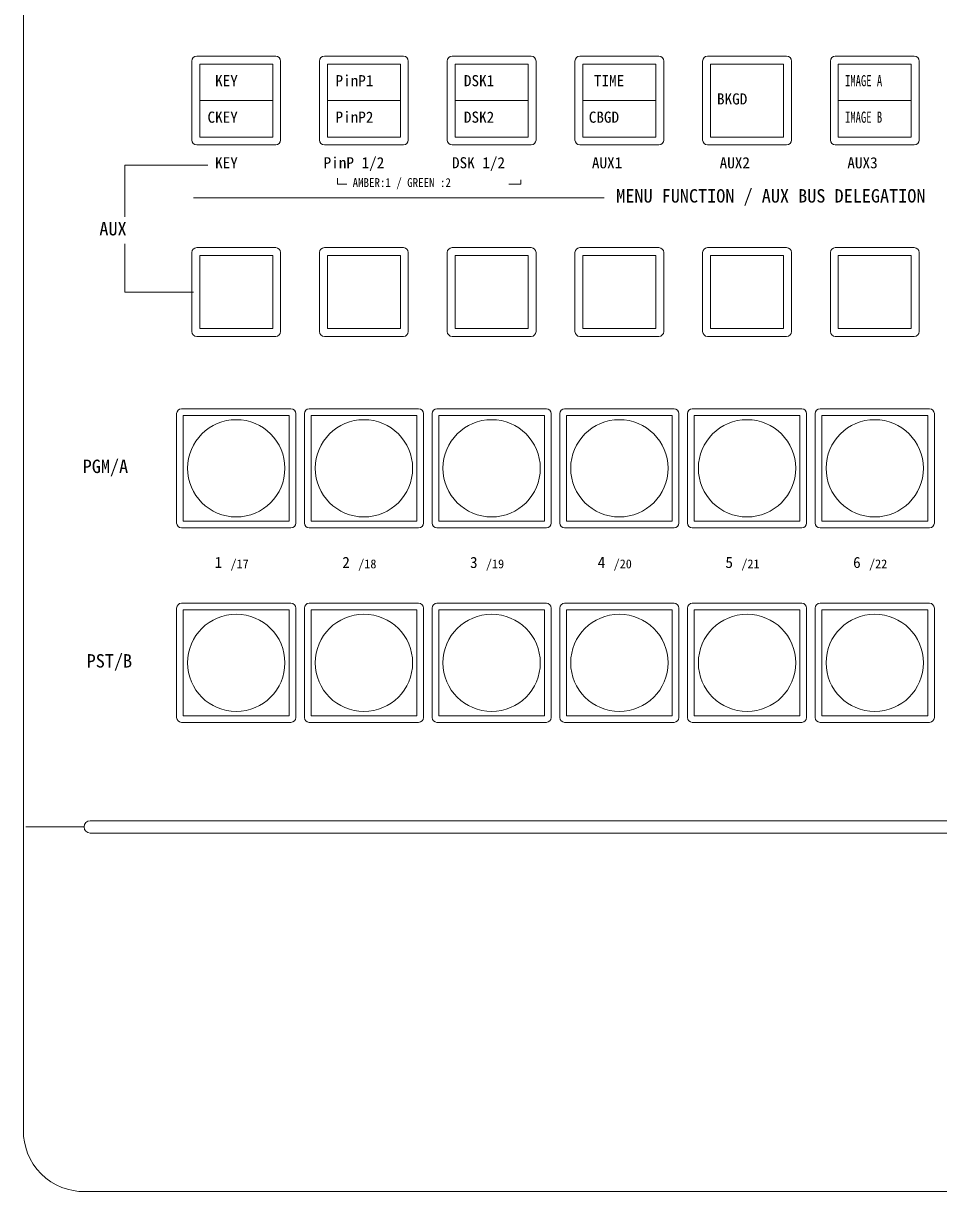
# Model space of a CAD drawing. Units: millimetres, scale not verified. Extents: x -62 to 63, y -117 to 117.
# Drawn here: x -51.55 to -36.5, y -1.03 to 18.19 of the extents above; entities that cross this region are included whole.
import ezdxf
from ezdxf.enums import TextEntityAlignment as Align

# ---------------------------------------------------------------- set-up
doc = ezdxf.new("R2010")
doc.units = ezdxf.units.MM
doc.header["$LTSCALE"] = 0.125
doc.layers.add('0-4_GAIKEI', color=1, linetype='Continuous', lineweight=18)
doc.styles.add('ＭＳ ゴシック', font='')
doc.styles.get('ＭＳ ゴシック').set_extended_font_data('MS Gothic')

msp = doc.modelspace()

# ---------------------------------------------------------------- linework, layer by layer
at = {"layer": '0-4_GAIKEI', "color": 7}
for p, q in [((-51.5532, -0.0339), (-51.5532, 24.4037)), ((-48.6532, 16.9167), (-47.4532, 16.9167)), ((-46.5532, 16.9167), (-45.3532, 16.9167)), ((-44.4532, 16.9167), (-43.2532, 16.9167)), ((-42.3532, 16.9167), (-41.1532, 16.9167)), ((-38.1532, 16.9167), (-36.9532, 16.9167)), ((-49.8844, 15.8553), (-48.5191, 15.8553)), ((-49.8844, 15.0063), (-49.8844, 15.8553)), ((-46.3858, 15.5404), (-46.3858, 15.6404)), ((-43.3706, 15.5404), (-43.3706, 15.6117)), ((-46.2358, 15.5404), (-46.3858, 15.5404)), ((-43.5706, 15.5404), (-43.3706, 15.5404)), ((-42.0054, 15.3166), (-48.7532, 15.3166)), ((-49.8844, 13.7667), (-49.8844, 14.5589)), ((-48.7532, 13.7667), (-49.8844, 13.7667)), ((-50.5538, -1.0333), (3.4474, -1.0333))]:
    msp.add_line(p, q, dxfattribs=at)
at = {"layer": '0-4_GAIKEI'}
for p, q in [((-48.7832, 16.2667), (-48.7832, 17.5667)), ((-48.7032, 17.6467), (-47.4032, 17.6467)), ((-47.3232, 17.5667), (-47.3232, 16.2667)), ((-46.6832, 16.2667), (-46.6832, 17.5667)), ((-46.6032, 17.6467), (-45.3032, 17.6467)), ((-45.3532, 17.5167), (-46.5532, 17.5167)), ((-46.5532, 17.5167), (-46.5532, 16.3167)), ((-45.3532, 16.3167), (-45.3532, 17.5167)), ((-45.2232, 17.5667), (-45.2232, 16.2667)), ((-44.5832, 16.2667), (-44.5832, 17.5667)), ((-44.5032, 17.6467), (-43.2032, 17.6467)), ((-44.4532, 17.5167), (-44.4532, 16.3167)), ((-43.1232, 17.5667), (-43.1232, 16.2667)), ((-42.4832, 16.2667), (-42.4832, 17.5667)), ((-42.4032, 17.6467), (-41.1032, 17.6467)), ((-41.1532, 17.5167), (-42.3532, 17.5167)), ((-41.1532, 16.3167), (-41.1532, 17.5167)), ((-41.0232, 17.5667), (-41.0232, 16.2667)), ((-40.3832, 16.2667), (-40.3832, 17.5667)), ((-40.3032, 17.6467), (-39.0032, 17.6467)), ((-38.9232, 17.5667), (-38.9232, 16.2667)), ((-38.2832, 16.2667), (-38.2832, 17.5667)), ((-38.2032, 17.6467), (-36.9032, 17.6467)), ((-36.9532, 17.5167), (-38.1532, 17.5167)), ((-36.9532, 16.3167), (-36.9532, 17.5167)), ((-36.8232, 17.5667), (-36.8232, 16.2667)), ((-47.4032, 16.1867), (-48.7032, 16.1867)), ((-45.3032, 16.1867), (-46.6032, 16.1867)), ((-46.5532, 16.3167), (-45.3532, 16.3167)), ((-43.2032, 16.1867), (-44.5032, 16.1867)), ((-44.4532, 16.3167), (-43.2532, 16.3167)), ((-41.1032, 16.1867), (-42.4032, 16.1867)), ((-39.0032, 16.1867), (-40.3032, 16.1867)), ((-36.9032, 16.1867), (-38.2032, 16.1867)), ((-48.7832, 13.1167), (-48.7832, 14.4167)), ((-48.7032, 14.4967), (-47.4032, 14.4967)), ((-47.3232, 14.4167), (-47.3232, 13.1167)), ((-46.6832, 13.1167), (-46.6832, 14.4167)), ((-46.6032, 14.4967), (-45.3032, 14.4967)), ((-45.2232, 14.4167), (-45.2232, 13.1167)), ((-44.5832, 13.1167), (-44.5832, 14.4167)), ((-44.5032, 14.4967), (-43.2032, 14.4967)), ((-43.1232, 14.4167), (-43.1232, 13.1167)), ((-42.4832, 13.1167), (-42.4832, 14.4167)), ((-42.4032, 14.4967), (-41.1032, 14.4967)), ((-41.0232, 14.4167), (-41.0232, 13.1167)), ((-40.3832, 13.1167), (-40.3832, 14.4167)), ((-40.3032, 14.4967), (-39.0032, 14.4967)), ((-38.9232, 14.4167), (-38.9232, 13.1167)), ((-38.2832, 13.1167), (-38.2832, 14.4167)), ((-38.2032, 14.4967), (-36.9032, 14.4967)), ((-36.8232, 14.4167), (-36.8232, 13.1167)), ((-47.4532, 14.3667), (-48.6532, 14.3667)), ((-47.4532, 13.1667), (-47.4532, 14.3667)), ((-43.2532, 14.3667), (-44.4532, 14.3667)), ((-43.2532, 13.1667), (-43.2532, 14.3667)), ((-42.3532, 14.3667), (-42.3532, 13.1667)), ((-39.0532, 14.3667), (-40.2532, 14.3667)), ((-40.2532, 14.3667), (-40.2532, 13.1667)), ((-39.0532, 13.1667), (-39.0532, 14.3667)), ((-38.1532, 14.3667), (-38.1532, 13.1667)), ((-42.3532, 13.1667), (-41.1532, 13.1667)), ((-40.2532, 13.1667), (-39.0532, 13.1667)), ((-38.1532, 13.1667), (-36.9532, 13.1667)), ((-47.4032, 13.0367), (-48.7032, 13.0367)), ((-45.3032, 13.0367), (-46.6032, 13.0367)), ((-43.2032, 13.0367), (-44.5032, 13.0367)), ((-41.1032, 13.0367), (-42.4032, 13.0367)), ((-39.0032, 13.0367), (-40.3032, 13.0367)), ((-36.9032, 13.0367), (-38.2032, 13.0367)), ((-49.0332, 9.9667), (-49.0332, 11.7667)), ((-48.9532, 11.8467), (-47.1532, 11.8467)), ((-47.0732, 11.7667), (-47.0732, 9.9667)), ((-46.9332, 9.9667), (-46.9332, 11.7667)), ((-46.8532, 11.8467), (-45.0532, 11.8467)), ((-46.8232, 11.7367), (-45.0832, 11.7367)), ((-46.8232, 9.9967), (-46.8232, 11.7367)), ((-45.0832, 11.7367), (-45.0832, 9.9967)), ((-44.9732, 11.7667), (-44.9732, 9.9667)), ((-44.8332, 9.9667), (-44.8332, 11.7667)), ((-44.7532, 11.8467), (-42.9532, 11.8467)), ((-44.7232, 11.7367), (-42.9832, 11.7367)), ((-44.7232, 9.9967), (-44.7232, 11.7367)), ((-42.9832, 11.7367), (-42.9832, 9.9967)), ((-42.8732, 11.7667), (-42.8732, 9.9667)), ((-42.7332, 9.9667), (-42.7332, 11.7667)), ((-42.6532, 11.8467), (-40.8532, 11.8467)), ((-40.7732, 11.7667), (-40.7732, 9.9667)), ((-40.6332, 9.9667), (-40.6332, 11.7667)), ((-40.5532, 11.8467), (-38.7532, 11.8467)), ((-38.6732, 11.7667), (-38.6732, 9.9667)), ((-38.5332, 9.9667), (-38.5332, 11.7667)), ((-38.4532, 11.8467), (-36.6532, 11.8467)), ((-36.5732, 11.7667), (-36.5732, 9.9667)), ((-45.0832, 9.9967), (-46.8232, 9.9967)), ((-42.9832, 9.9967), (-44.7232, 9.9967)), ((-47.1532, 9.8867), (-48.9532, 9.8867)), ((-45.0532, 9.8867), (-46.8532, 9.8867)), ((-42.9532, 9.8867), (-44.7532, 9.8867)), ((-40.8532, 9.8867), (-42.6532, 9.8867)), ((-38.7532, 9.8867), (-40.5532, 9.8867)), ((-36.6532, 9.8867), (-38.4532, 9.8867)), ((-49.0332, 6.7667), (-49.0332, 8.5667)), ((-48.9532, 8.6467), (-47.1532, 8.6467)), ((-48.9232, 8.5367), (-47.1832, 8.5367)), ((-48.9232, 6.7967), (-48.9232, 8.5367)), ((-47.1832, 8.5367), (-47.1832, 6.7967)), ((-47.0732, 8.5667), (-47.0732, 6.7667)), ((-46.9332, 6.7667), (-46.9332, 8.5667)), ((-46.8532, 8.6467), (-45.0532, 8.6467)), ((-44.9732, 8.5667), (-44.9732, 6.7667)), ((-44.8332, 6.7667), (-44.8332, 8.5667)), ((-44.7532, 8.6467), (-42.9532, 8.6467)), ((-42.8732, 8.5667), (-42.8732, 6.7667)), ((-42.7332, 6.7667), (-42.7332, 8.5667)), ((-42.6532, 8.6467), (-40.8532, 8.6467)), ((-42.6232, 8.5367), (-40.8832, 8.5367)), ((-42.6232, 6.7967), (-42.6232, 8.5367)), ((-40.8832, 8.5367), (-40.8832, 6.7967)), ((-40.7732, 8.5667), (-40.7732, 6.7667)), ((-40.6332, 6.7667), (-40.6332, 8.5667)), ((-40.5532, 8.6467), (-38.7532, 8.6467)), ((-40.5232, 8.5367), (-38.7832, 8.5367)), ((-40.5232, 6.7967), (-40.5232, 8.5367)), ((-38.7832, 8.5367), (-38.7832, 6.7967)), ((-38.6732, 8.5667), (-38.6732, 6.7667)), ((-38.5332, 6.7667), (-38.5332, 8.5667)), ((-38.4532, 8.6467), (-36.6532, 8.6467)), ((-38.4232, 8.5367), (-36.6832, 8.5367)), ((-38.4232, 6.7967), (-38.4232, 8.5367)), ((-36.6832, 8.5367), (-36.6832, 6.7967)), ((-36.5732, 8.5667), (-36.5732, 6.7667)), ((-47.1832, 6.7967), (-48.9232, 6.7967)), ((-40.8832, 6.7967), (-42.6232, 6.7967)), ((-38.7832, 6.7967), (-40.5232, 6.7967)), ((-36.6832, 6.7967), (-38.4232, 6.7967)), ((-47.1532, 6.6867), (-48.9532, 6.6867)), ((-45.0532, 6.6867), (-46.8532, 6.6867)), ((-42.9532, 6.6867), (-44.7532, 6.6867)), ((-40.8532, 6.6867), (-42.6532, 6.6867)), ((-38.7532, 6.6867), (-40.5532, 6.6867)), ((-36.6532, 6.6867), (-38.4532, 6.6867)), ((3.3468, 5.0685), (-50.4532, 5.0685)), ((-51.4078, 4.9667), (-51.5113, 4.9667)), ((-50.5549, 4.9667), (-51.4078, 4.9667)), ((-50.4532, 4.865), (3.3468, 4.865))]:
    msp.add_line(p, q, dxfattribs=at)
for points in [[(-48.6532, 17.5167), (-48.6532, 16.3167), (-47.4532, 16.3167), (-47.4532, 17.5167)], [(-40.2532, 17.5167), (-40.2532, 16.3167), (-39.0532, 16.3167), (-39.0532, 17.5167)], [(-46.5532, 14.3667), (-46.5532, 13.1667), (-45.3532, 13.1667), (-45.3532, 14.3667)]]:
    msp.add_lwpolyline(points, close=True, dxfattribs=at)
for points in [[(-43.2532, 16.3167), (-43.2532, 17.5167), (-44.4532, 17.5167)], [(-42.3532, 17.5167), (-42.3532, 16.3167), (-41.1532, 16.3167)], [(-38.1532, 17.5167), (-38.1532, 16.3167), (-36.9532, 16.3167)], [(-48.6532, 14.3667), (-48.6532, 13.1667), (-47.4532, 13.1667)], [(-44.4532, 14.3667), (-44.4532, 13.1667), (-43.2532, 13.1667)], [(-41.1532, 13.1667), (-41.1532, 14.3667), (-42.3532, 14.3667)], [(-36.9532, 13.1667), (-36.9532, 14.3667), (-38.1532, 14.3667)], [(-47.1832, 9.9967), (-48.9232, 9.9967), (-48.9232, 11.7367)], [(-48.9232, 11.7367), (-47.1832, 11.7367), (-47.1832, 9.9967)], [(-40.8832, 9.9967), (-42.6232, 9.9967), (-42.6232, 11.7367)], [(-42.6232, 11.7367), (-40.8832, 11.7367), (-40.8832, 9.9967)], [(-38.7832, 9.9967), (-40.5232, 9.9967), (-40.5232, 11.7367)], [(-40.5232, 11.7367), (-38.7832, 11.7367), (-38.7832, 9.9967)], [(-36.6832, 9.9967), (-38.4232, 9.9967), (-38.4232, 11.7367)], [(-38.4232, 11.7367), (-36.6832, 11.7367), (-36.6832, 9.9967)], [(-45.0832, 6.7967), (-46.8232, 6.7967), (-46.8232, 8.5367)], [(-46.8232, 8.5367), (-45.0832, 8.5367), (-45.0832, 6.7967)], [(-42.9832, 6.7967), (-44.7232, 6.7967), (-44.7232, 8.5367)], [(-44.7232, 8.5367), (-42.9832, 8.5367), (-42.9832, 6.7967)]]:
    msp.add_lwpolyline(points, dxfattribs=at)
at = {"layer": '0-4_GAIKEI', "color": 7}
msp.add_lwpolyline([(-51.5532, -0.0339), (-51.5492, -0.1237), (-51.5365, -0.2158), (-51.5146, -0.309), (-51.483, -0.4019), (-51.4416, -0.493), (-51.3903, -0.5809), (-51.3297, -0.6639), (-51.2606, -0.7406), (-51.1838, -0.8098), (-51.1008, -0.8704), (-51.0129, -0.9217), (-50.9218, -0.9631), (-50.8289, -0.9947), (-50.7357, -1.0166), (-50.6436, -1.0292), (-50.5538, -1.0333)], dxfattribs=at)
at = {"layer": '0-4_GAIKEI'}
for centre in [(-48.0532, 10.8667), (-45.9532, 10.8667), (-43.8532, 10.8667), (-41.7532, 10.8667), (-39.6532, 10.8667), (-37.5532, 10.8667), (-48.0532, 7.6667), (-45.9532, 7.6667), (-43.8532, 7.6667), (-41.7532, 7.6667), (-39.6532, 7.6667), (-37.5532, 7.6667)]:
    msp.add_circle(centre, 0.8, dxfattribs=at)
for centre, radius, start, end in [((-48.7032, 17.5667), 0.08, 90, 180), ((-47.4032, 17.5667), 0.08, 0, 90), ((-46.6032, 17.5667), 0.08, 90, 180), ((-45.3032, 17.5667), 0.08, 0, 90), ((-44.5032, 17.5667), 0.08, 90, 180), ((-43.2032, 17.5667), 0.08, 0, 90), ((-42.4032, 17.5667), 0.08, 90, 180), ((-41.1032, 17.5667), 0.08, 0, 90), ((-40.3032, 17.5667), 0.08, 90, 180), ((-39.0032, 17.5667), 0.08, 0, 90), ((-38.2032, 17.5667), 0.08, 90, 180), ((-36.9032, 17.5667), 0.08, 0, 90), ((-48.7032, 16.2667), 0.08, 180, 270), ((-47.4032, 16.2667), 0.08, 270, 0), ((-46.6032, 16.2667), 0.08, 180, 270), ((-45.3032, 16.2667), 0.08, 270, 0), ((-44.5032, 16.2667), 0.08, 180, 270), ((-43.2032, 16.2667), 0.08, 270, 0), ((-42.4032, 16.2667), 0.08, 180, 270), ((-41.1032, 16.2667), 0.08, 270, 0), ((-40.3032, 16.2667), 0.08, 180, 270), ((-39.0032, 16.2667), 0.08, 270, 0), ((-38.2032, 16.2667), 0.08, 180, 270), ((-36.9032, 16.2667), 0.08, 270, 0), ((-48.7032, 14.4167), 0.08, 90, 180), ((-47.4032, 14.4167), 0.08, 0, 90), ((-46.6032, 14.4167), 0.08, 90, 180), ((-45.3032, 14.4167), 0.08, 0, 90), ((-44.5032, 14.4167), 0.08, 90, 180), ((-43.2032, 14.4167), 0.08, 0, 90), ((-42.4032, 14.4167), 0.08, 90, 180), ((-41.1032, 14.4167), 0.08, 0, 90), ((-40.3032, 14.4167), 0.08, 90, 180), ((-39.0032, 14.4167), 0.08, 0, 90), ((-38.2032, 14.4167), 0.08, 90, 180), ((-36.9032, 14.4167), 0.08, 0, 90), ((-48.7032, 13.1167), 0.08, 180, 270), ((-47.4032, 13.1167), 0.08, 270, 0), ((-46.6032, 13.1167), 0.08, 180, 270), ((-45.3032, 13.1167), 0.08, 270, 0), ((-44.5032, 13.1167), 0.08, 180, 270), ((-43.2032, 13.1167), 0.08, 270, 0), ((-42.4032, 13.1167), 0.08, 180, 270), ((-41.1032, 13.1167), 0.08, 270, 0), ((-40.3032, 13.1167), 0.08, 180, 270), ((-39.0032, 13.1167), 0.08, 270, 0), ((-38.2032, 13.1167), 0.08, 180, 270), ((-36.9032, 13.1167), 0.08, 270, 0), ((-48.9532, 11.7667), 0.08, 90, 180), ((-47.1532, 11.7667), 0.08, 0, 90), ((-46.8532, 11.7667), 0.08, 90, 180), ((-45.0532, 11.7667), 0.08, 0, 90), ((-44.7532, 11.7667), 0.08, 90, 180), ((-42.9532, 11.7667), 0.08, 0, 90), ((-42.6532, 11.7667), 0.08, 90, 180), ((-40.8532, 11.7667), 0.08, 0, 90), ((-40.5532, 11.7667), 0.08, 90, 180), ((-38.7532, 11.7667), 0.08, 0, 90), ((-38.4532, 11.7667), 0.08, 90, 180), ((-36.6532, 11.7667), 0.08, 0, 90), ((-48.9532, 9.9667), 0.08, 180, 270), ((-47.1532, 9.9667), 0.08, 270, 0), ((-46.8532, 9.9667), 0.08, 180, 270), ((-45.0532, 9.9667), 0.08, 270, 0), ((-44.7532, 9.9667), 0.08, 180, 270), ((-42.9532, 9.9667), 0.08, 270, 0), ((-42.6532, 9.9667), 0.08, 180, 270), ((-40.8532, 9.9667), 0.08, 270, 0), ((-40.5532, 9.9667), 0.08, 180, 270), ((-38.7532, 9.9667), 0.08, 270, 0), ((-38.4532, 9.9667), 0.08, 180, 270), ((-36.6532, 9.9667), 0.08, 270, 0), ((-48.9532, 8.5667), 0.08, 90, 180), ((-47.1532, 8.5667), 0.08, 0, 90), ((-46.8532, 8.5667), 0.08, 90, 180), ((-45.0532, 8.5667), 0.08, 0, 90), ((-44.7532, 8.5667), 0.08, 90, 180), ((-42.9532, 8.5667), 0.08, 0, 90), ((-42.6532, 8.5667), 0.08, 90, 180), ((-40.8532, 8.5667), 0.08, 0, 90), ((-40.5532, 8.5667), 0.08, 90, 180), ((-38.7532, 8.5667), 0.08, 0, 90), ((-38.4532, 8.5667), 0.08, 90, 180), ((-36.6532, 8.5667), 0.08, 0, 90), ((-48.9532, 6.7667), 0.08, 180, 270), ((-47.1532, 6.7667), 0.08, 270, 0), ((-46.8532, 6.7667), 0.08, 180, 270), ((-45.0532, 6.7667), 0.08, 270, 0), ((-44.7532, 6.7667), 0.08, 180, 270), ((-42.9532, 6.7667), 0.08, 270, 0), ((-42.6532, 6.7667), 0.08, 180, 270), ((-40.8532, 6.7667), 0.08, 270, 0), ((-40.5532, 6.7667), 0.08, 180, 270), ((-38.7532, 6.7667), 0.08, 270, 0), ((-38.4532, 6.7667), 0.08, 180, 270), ((-36.6532, 6.7667), 0.08, 270, 0), ((-50.4532, 4.9667), 0.1017, 90, 180), ((-50.4532, 4.9667), 0.1017, 180.00184, 270.00184)]:
    msp.add_arc(centre, radius, start, end, dxfattribs=at)

# ---------------------------------------------------------------- texts
at = {"layer": '0-4_GAIKEI', "color": 7, "style": 'ＭＳ ゴシック'}
for s, height, p in [('KEY', 0.1833, (-48.401, 17.0971)), ('PinP1', 0.1833, (-46.4206, 17.0971)), ('DSK1', 0.1833, (-44.3097, 17.0971)), ('TIME', 0.1833, (-42.1717, 17.0971)), ('BKGD', 0.1833, (-40.1478, 16.7971)), ('CKEY', 0.1833, (-48.526, 16.4971)), ('PinP2', 0.1833, (-46.4206, 16.4971)), ('DSK2', 0.1833, (-44.3097, 16.4971)), ('CBGD', 0.1833, (-42.2559, 16.4971)), ('KEY', 0.1833, (-48.401, 15.7471)), ('PinP 1/2', 0.1833, (-46.6163, 15.7471)), ('DSK 1/2', 0.1833, (-44.5054, 15.7471)), ('AUX1', 0.1833, (-42.2043, 15.7471)), ('AUX2', 0.1833, (-40.1043, 15.7471)), ('AUX3', 0.1833, (-38.0043, 15.7471)), ('MENU FUNCTION / AUX BUS DELEGATION', 0.2199, (-41.8054, 15.1732)), ('AUX', 0.2199, (-50.3042, 14.6327)), ('PGM/A', 0.2199, (-50.5782, 10.7232)), ('1', 0.1833, (-48.409, 9.1721)), ('/17', 0.1466, (-48.1469, 9.177)), ('2', 0.1833, (-46.3092, 9.1718)), ('/18', 0.1466, (-46.0469, 9.177)), ('3', 0.1833, (-44.2092, 9.1718)), ('/19', 0.1466, (-43.9469, 9.177)), ('4', 0.1833, (-42.1092, 9.1718)), ('/20', 0.1466, (-41.8469, 9.177)), ('5', 0.1833, (-40.0092, 9.1718)), ('/21', 0.1466, (-39.7469, 9.177)), ('6', 0.1833, (-37.9092, 9.1718)), ('/22', 0.1466, (-37.6469, 9.177)), ('PST/B', 0.2199, (-50.513, 7.5232))]:
    msp.add_text(s, height=height, dxfattribs=at).set_placement(p, align=Align.BOTTOM_LEFT)
for s, height, width, p in [('IMAGE A', 0.1833, 0.7, (-38.0423, 17.0971)), ('IMAGE B', 0.1833, 0.7, (-38.0423, 16.4971)), ('AMBER:1 / GREEN :2', 0.1466, 0.9, (-46.139, 15.45))]:
    msp.add_text(s, height=height, dxfattribs=dict(at, width=width)).set_placement(p, align=Align.BOTTOM_LEFT)

doc.saveas('drawing.dxf')
